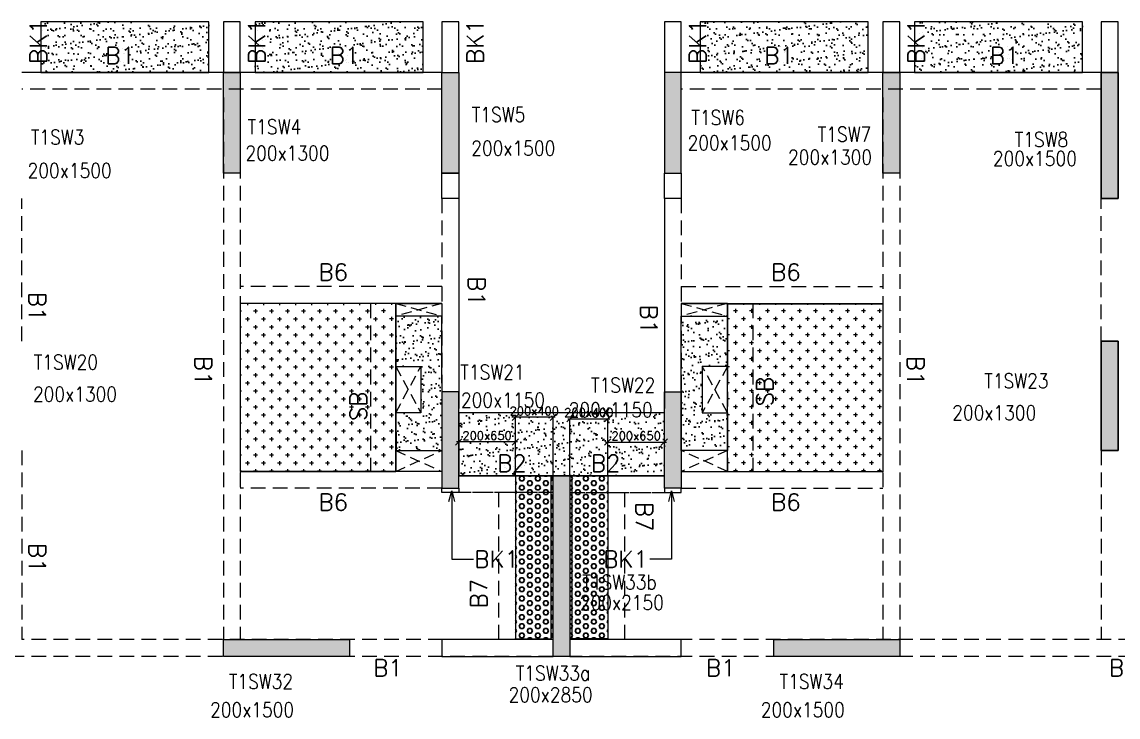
# Model space of a CAD drawing. Header units: millimetres. Extents: x 1078357 to 2594950, y -5122486 to -4636555.
# Drawn here: x 1474899 to 1487949, y -4661730 to -4653458 of the extents above; entities that cross this region are included whole.
import ezdxf

# ---------------------------------------------------------------- set-up
doc = ezdxf.new("R2010")
doc.units = ezdxf.units.MM
doc.header["$PDMODE"] = 35
for name, pattern in [('CONTINOUS', [0]), ('HIDDEN', [0.375, 0.25, -0.125]), ('New Retail block$0$CONTINOUS', [0])]:
    doc.linetypes.add(name, pattern=pattern)
doc.layers.get('0').update_dxf_attribs({"lineweight": 0})
doc.layers.get('Defpoints').update_dxf_attribs({"lineweight": 0})
for name, color, linetype, lineweight in [('A-_ANOTDIMA_D-', 6, 'Continuous', 13), ('COL. NO.', 30, 'Continuous', 25), ('COL. SIZE', 7, 'Continuous', 25), ('DIM', 9, 'Continuous', 25), ('HATCH', 8, 'Continuous', 30)]:
    doc.layers.add(name, color=color, linetype=linetype, lineweight=lineweight)
for name, color, linetype in [('B-200x325', 201, 'HIDDEN'), ('B-200x400', 44, 'HIDDEN'), ('DROP SLAB', 8, 'Continuous'), ('NON STR. RCC WALL', 6, 'Continuous'), ('S-BEAM', 3, 'HIDDEN'), ('S-BEAM NO.', 6, 'Continuous'), ('S-COLUMN', 1, 'Continuous'), ('S-CUTOUT', 8, 'HIDDEN'), ('S-SLAB-PROJECTION', 54, 'New Retail block$0$CONTINOUS'), ('SLAB FOLD', 8, 'Continuous')]:
    doc.layers.add(name, color=color, linetype=linetype)
doc.styles.add('Roman', font='romans')
doc.styles.add('ROMANS', font='romans.shx', dxfattribs={"width": 0.85})
doc.dimstyles.new('HARESH', dxfattribs={"dimtxt": 150, "dimasz": 75, "dimexe": 0, "dimexo": 0, "dimgap": 25, "dimtad": 1, "dimdec": 0, "dimdsep": 46, "dimtxsty": 'Roman', "dimblk": 'OBLIQUE', "dimcen": 225, "dimdle": 25, "dimclrd": 2, "dimclre": 2, "dimclrt": 7, "dimadec": 8, "dimazin": 1, "dimtfac": 1, "dimtdec": 0, "dimtmove": 0, "dimatfit": 0, "dimfxl": 1, "dimlwd": -1, "dimlwe": -1, "dimarcsym": 0})
pattern_1 = [(180, (1472199.53, -4472052.85), (-7e-15, -54.992613), [31.75, -63.5]), (300, (1472199.53, -4472052.85), (47.625, 27.496307), [31.75, -63.5]), (240, (1472167.78, -4472052.85), (47.625, -27.496307), [31.75, -63.5])]
pattern_2 = [(180.03079016, (-2892142.08, 14067667.74), (-95.1987999, -95.3011726), [47.625, -142.875]), (270.03079016, (-2892165.9, 14067691.54), (95.3011726, -95.1987999), [47.625, -142.875])]

# ---------------------------------------------------------------- blocks, each defined once
blk = doc.blocks.new('_Oblique')
at = {"color": 0, "linetype": 'ByBlock', "lineweight": -2}
blk.add_line((-0.5, -0.5), (0.5, 0.5), dxfattribs=at)
blk = doc.blocks.new('*D1191')
at = {"layer": 'Defpoints', "color": 0, "ltscale": 700, "transparency": 16777216}
for p in [(1480774, -4658163), (1480774, -4658858, 0), (1481224, -4658858, 0)]:
    blk.add_point(p, dxfattribs=at)
at = {"layer": 'DIM', "color": 2, "ltscale": 700, "transparency": 16777216}
for p, q in [((1481249, -4658163), (1480749, -4658163)), ((1480774, -4658858), (1480774, -4658163)), ((1481224, -4658858), (1481224, -4658163))]:
    blk.add_line(p, q, dxfattribs=at)
at = {"layer": 'DIM', "color": 2, "ltscale": 700, "transparency": 16777216, "xscale": 75, "yscale": 75, "zscale": 75, "rotation": 180}
blk.add_blockref('_Oblique', (1480774, -4658163), dxfattribs=at)
at = {"layer": 'DIM', "color": 2, "ltscale": 700, "transparency": 16777216, "xscale": 75, "yscale": 75, "zscale": 75}
blk.add_blockref('_Oblique', (1481224, -4658163), dxfattribs=at)
at = {"layer": 'DIM', "color": 7, "ltscale": 700, "transparency": 16777216, "insert": (1480999, -4658088), "char_height": 150, "attachment_point": 5, "style": 'Roman'}
blk.add_mtext('{\\H0.666667x;200x400}', dxfattribs=at)
blk = doc.blocks.new('*D1192')
at = {"layer": 'Defpoints', "color": 0, "ltscale": 700, "transparency": 16777216}
for p in [(1480100, -4658456), (1480100, -4658858, 0), (1480774, -4658858, 0)]:
    blk.add_point(p, dxfattribs=at)
at = {"layer": 'DIM', "color": 2, "ltscale": 700, "transparency": 16777216}
for p, q in [((1480799, -4658456), (1480075, -4658456)), ((1480100, -4658858), (1480100, -4658456)), ((1480774, -4658858), (1480774, -4658456))]:
    blk.add_line(p, q, dxfattribs=at)
at = {"layer": 'DIM', "color": 2, "ltscale": 700, "transparency": 16777216, "xscale": 75, "yscale": 75, "zscale": 75, "rotation": 180}
blk.add_blockref('_Oblique', (1480100, -4658456), dxfattribs=at)
at = {"layer": 'DIM', "color": 2, "ltscale": 700, "transparency": 16777216, "xscale": 75, "yscale": 75, "zscale": 75}
blk.add_blockref('_Oblique', (1480774, -4658456), dxfattribs=at)
at = {"layer": 'DIM', "color": 7, "ltscale": 700, "transparency": 16777216, "insert": (1480437, -4658381), "char_height": 150, "attachment_point": 5, "style": 'Roman'}
blk.add_mtext('{\\H0.666667x;200x650}', dxfattribs=at)
blk = doc.blocks.new('*D1193')
at = {"layer": 'Defpoints', "color": 0, "ltscale": 700, "transparency": 16777216}
for p in [(1481874, -4658181), (1481424, -4658858, 0), (1481874, -4658858, 0)]:
    blk.add_point(p, dxfattribs=at)
at = {"layer": 'DIM', "color": 2, "ltscale": 700, "transparency": 16777216}
for p, q in [((1481399, -4658181), (1481899, -4658181)), ((1481424, -4658858), (1481424, -4658181)), ((1481874, -4658858), (1481874, -4658181))]:
    blk.add_line(p, q, dxfattribs=at)
at = {"layer": 'DIM', "color": 2, "ltscale": 700, "transparency": 16777216, "xscale": 75, "yscale": 75, "zscale": 75, "rotation": 180}
blk.add_blockref('_Oblique', (1481424, -4658181), dxfattribs=at)
at = {"layer": 'DIM', "color": 2, "ltscale": 700, "transparency": 16777216, "xscale": 75, "yscale": 75, "zscale": 75}
blk.add_blockref('_Oblique', (1481874, -4658181), dxfattribs=at)
at = {"layer": 'DIM', "color": 7, "ltscale": 700, "transparency": 16777216, "insert": (1481649, -4658106), "char_height": 150, "attachment_point": 5, "style": 'Roman'}
blk.add_mtext('{\\H0.666667x;200x400}', dxfattribs=at)
blk = doc.blocks.new('*D1194')
at = {"layer": 'Defpoints', "color": 0, "ltscale": 700, "transparency": 16777216}
for p in [(1482549, -4658458), (1481874, -4658858, 0), (1482549, -4658858, 0)]:
    blk.add_point(p, dxfattribs=at)
at = {"layer": 'DIM', "color": 2, "ltscale": 700, "transparency": 16777216}
for p, q in [((1481849, -4658458), (1482574, -4658458)), ((1481874, -4658858), (1481874, -4658458)), ((1482549, -4658858), (1482549, -4658458))]:
    blk.add_line(p, q, dxfattribs=at)
at = {"layer": 'DIM', "color": 2, "ltscale": 700, "transparency": 16777216, "xscale": 75, "yscale": 75, "zscale": 75, "rotation": 180}
blk.add_blockref('_Oblique', (1481874, -4658458), dxfattribs=at)
at = {"layer": 'DIM', "color": 2, "ltscale": 700, "transparency": 16777216, "xscale": 75, "yscale": 75, "zscale": 75}
blk.add_blockref('_Oblique', (1482549, -4658458), dxfattribs=at)
at = {"layer": 'DIM', "color": 7, "ltscale": 700, "transparency": 16777216, "insert": (1482212, -4658383), "char_height": 150, "attachment_point": 5, "style": 'Roman'}
blk.add_mtext('{\\H0.666667x;200x650}', dxfattribs=at)
blk = doc.blocks.new('G$CD63B60BD')
at = {"layer": 'COL. NO.', "linetype": 'Continuous', "style": 'ROMANS', "width": 0.85}
for s, p in [('T1SW5', (10755, 15309, -320)), ('T1SW6', (13370, 15274, -320)), ('T1SW4', (8087, 15164, -320)), ('T1SW3', (5506, 15043, -320)), ('T1SW7', (14874, 15075, -320)), ('T1SW8', (17219, 15013, -320)), ('T1SW20', (5541, 12365, -320)), ('T1SW21', (10619, 12246, -320)), ('T1SW23', (16857, 12140, -320)), ('T1SW22', (12175, 12089, -320)), ('T1SW33b', (12071, 9747, -320)), ('T1SW33a', (11279, 8664, -320)), ('T1SW32', (7863, 8565, -320)), ('T1SW34', (14420, 8565, -320))]:
    blk.add_text(s, height=175, dxfattribs=at).set_placement(p)
at = {"layer": 'COL. SIZE', "linetype": 'Continuous', "style": 'ROMANS', "width": 0.85}
for s, p in [('200x1500', (13325, 14973, -320)), ('200x1300', (8061, 14851, -320)), ('200x1500', (10749, 14909, -320)), ('200x1300', (14521, 14802, -320)), ('200x1500', (16959, 14786, -320)), ('200x1500', (5468, 14643, -320)), ('200x1300', (5532, 11983, -320)), ('200x1150', (10627, 11913, -320)), ('200x1150', (11910, 11797, -320)), ('200x1300', (16475, 11761, -320)), ('200x2150', (12042, 9502, -320)), ('200x2850', (11194, 8406, -320)), ('200x1500', (7640, 8228, -320)), ('200x1500', (14196, 8228, -320))]:
    blk.add_text(s, height=175, dxfattribs=at).set_placement(p)

msp = doc.modelspace()

# ---------------------------------------------------------------- hatches: boundary and pattern name
at = {"layer": 'DROP SLAB'}
h = msp.add_hatch(dxfattribs=at)
h.set_pattern_fill('CROSS', color=8, scale=15, angle=179.96921)
h.set_pattern_definition(pattern_2)
h.paths.add_polyline_path([(1479349.3, -4656808.1), (1477499.3, -4656808.1), (1477499.3, -4658807.9), (1479349.3, -4658807.9)])
h = msp.add_hatch(dxfattribs=at)
h.set_pattern_fill('CROSS', color=8, scale=15, angle=0.03079)
h.set_pattern_definition(pattern_2)
h.paths.add_polyline_path([(1483299.4, -4656810.7), (1485149.4, -4656810.7), (1485149.4, -4658810.5), (1483299.4, -4658810.5)])
at = {"layer": 'HATCH'}
h = msp.add_hatch(dxfattribs=at)
h.set_pattern_fill('AR-SAND', color=8, scale=3, angle=179.97015)
h.set_pattern_definition([(37.4701541, (-1362883.95, 9333512.38), (-4.7236114, 146.8264517), [0, -115.824, 0, -129.54, 0, -123.825]), (7.4701541, (-1362883.95, 9333512.38), (134.9689868, 214.9772528), [0, -62.484, 0, -104.394, 0, -40.005]), (327.4701541, (-1362977.68, 9333512.43), (237.2979035, 0.3075449), [0, -38.1, 0, -137.16, 0, -179.07]), (317.4701541, (-1362977.68, 9333512.43), (229.1017424, 66.759465), [0, -19.05, 0, -89.916, 0, -102.87])])
h.paths.add_polyline_path([(1477124.6, -4653457.9), (1475124.6, -4653457.9), (1475124.6, -4654057.9), (1477124.6, -4654057.9)])
h = msp.add_hatch(dxfattribs=at)
h.set_pattern_fill('AR-SAND', color=8, scale=3, angle=179.97015)
h.set_pattern_definition([(37.4701541, (-1365433.95, 9333512.38), (-4.7236114, 146.8264517), [0, -115.824, 0, -129.54, 0, -123.825]), (7.4701541, (-1365433.95, 9333512.38), (134.9689868, 214.9772528), [0, -62.484, 0, -104.394, 0, -40.005]), (327.4701541, (-1365527.68, 9333512.43), (237.2979035, 0.3075449), [0, -38.1, 0, -137.16, 0, -179.07]), (317.4701541, (-1365527.68, 9333512.43), (229.1017424, 66.759465), [0, -19.05, 0, -89.916, 0, -102.87])])
h.paths.add_polyline_path([(1479674.6, -4653457.9), (1477674.6, -4653457.9), (1477674.6, -4654057.9), (1479674.6, -4654057.9)])
h = msp.add_hatch(dxfattribs=at)
h.set_pattern_fill('AR-SAND', color=8, scale=3, angle=179.97015)
h.set_pattern_definition([(37.4701541, (-1370733.95, 9333512.38), (-4.7236114, 146.8264517), [0, -115.824, 0, -129.54, 0, -123.825]), (7.4701541, (-1370733.95, 9333512.38), (134.9689868, 214.9772528), [0, -62.484, 0, -104.394, 0, -40.005]), (327.4701541, (-1370827.68, 9333512.43), (237.2979035, 0.3075449), [0, -38.1, 0, -137.16, 0, -179.07]), (317.4701541, (-1370827.68, 9333512.43), (229.1017424, 66.759465), [0, -19.05, 0, -89.916, 0, -102.87])])
h.paths.add_polyline_path([(1484974.6, -4653457.9), (1482974.6, -4653457.9), (1482974.6, -4654057.9), (1484974.6, -4654057.9)])
h = msp.add_hatch(dxfattribs=at)
h.set_pattern_fill('AR-SAND', color=8, scale=3, angle=179.97015)
h.set_pattern_definition([(37.4701541, (-1373283.95, 9333512.38), (-4.7236114, 146.8264517), [0, -115.824, 0, -129.54, 0, -123.825]), (7.4701541, (-1373283.95, 9333512.38), (134.9689868, 214.9772528), [0, -62.484, 0, -104.394, 0, -40.005]), (327.4701541, (-1373377.68, 9333512.43), (237.2979035, 0.3075449), [0, -38.1, 0, -137.16, 0, -179.07]), (317.4701541, (-1373377.68, 9333512.43), (229.1017424, 66.759465), [0, -19.05, 0, -89.916, 0, -102.87])])
h.paths.add_polyline_path([(1487524.6, -4653457.9), (1485524.6, -4653457.9), (1485524.6, -4654057.9), (1487524.6, -4654057.9)])
h = msp.add_hatch(dxfattribs=at)
h.set_pattern_fill('AR-SAND', color=8, scale=3, angle=0.02985)
h.set_pattern_definition([(37.47015413, (-3552148.62, 18701587.64), (-4.72361136, 146.8264517), [0, -115.824, 0, -129.54, 0, -123.825]), (7.4701541, (-3552148.62, 18701587.64), (134.9689868, 214.9772528), [0, -62.484, 0, -104.394, 0, -40.005]), (327.4701541, (-3552242.34, 18701587.69), (237.2979035, 0.3075449), [0, -38.1, 0, -137.16, 0, -179.07]), (317.4701541, (-3552242.34, 18701587.7), (229.1017424, 66.759465), [0, -19.05, 0, -89.916, 0, -102.87])])
h.paths.add_polyline_path([(1479899.4, -4656957.9), (1479349.4, -4656957.9), (1479349.4, -4657557.9), (1479649.5, -4657557.9), (1479649.4, -4658107.9), (1479349.3, -4658107.8), (1479356.9, -4658557.9), (1479903.1, -4658557.9)])
h = msp.add_hatch(dxfattribs=at)
h.set_pattern_fill('AR-SAND', color=8, scale=3, angle=179.97015)
h.set_pattern_definition([(37.47015413, (-3552133.61, 18701550.77), (-4.72361136, 146.8264517), [0, -115.824, 0, -129.54, 0, -123.825]), (7.4701541, (-3552133.61, 18701550.77), (134.9689868, 214.9772528), [0, -62.484, 0, -104.394, 0, -40.005]), (327.4701541, (-3552227.34, 18701550.82), (237.2979035, 0.3075449), [0, -38.1, 0, -137.16, 0, -179.07]), (317.4701541, (-3552227.34, 18701550.82), (229.1017424, 66.759465), [0, -19.05, 0, -89.916, 0, -102.87])])
h.paths.add_polyline_path([(1482749.3, -4656957.9), (1483299.3, -4656957.9), (1483299.3, -4657557.9), (1482999.4, -4657557.9), (1482999.4, -4658107.9), (1483299.3, -4658107.8), (1483299.3, -4658557.9), (1482749.4, -4658557.9)])
h = msp.add_hatch(dxfattribs=at)
h.set_pattern_fill('AR-SAND', color=8, scale=3, angle=179.97015)
h.set_pattern_definition([(37.4701541, (-2462658.58, 14017531.56), (-4.72361136, 146.8264517), [0, -115.824, 0, -129.54, 0, -123.825]), (7.4701541, (-2462658.58, 14017531.56), (134.9689868, 214.9772528), [0, -62.484, 0, -104.394, 0, -40.005]), (327.4701541, (-2462752.3, 14017531.61), (237.2979035, 0.3075449), [0, -38.1, 0, -137.16, 0, -179.07]), (317.4701541, (-2462752.3, 14017531.61), (229.1017424, 66.759465), [0, -19.05, 0, -89.916, 0, -102.87])])
h.paths.add_polyline_path([(1482549.4, -4658107.8), (1480099.4, -4658107.8), (1480099.7, -4658857.8), (1482549.7, -4658857.8)])
h = msp.add_hatch(dxfattribs=at)
h.set_pattern_fill('AR-SAND', color=8, scale=3, angle=179.97015)
h.set_pattern_definition([(37.4701541, (-2462658.67, 14017531.56), (-4.72361136, 146.8264517), [0, -115.824, 0, -129.54, 0, -123.825]), (7.4701541, (-2462658.67, 14017531.56), (134.9689868, 214.9772528), [0, -62.484, 0, -104.394, 0, -40.005]), (327.4701541, (-2462752.39, 14017531.61), (237.2979035, 0.3075449), [0, -38.1, 0, -137.16, 0, -179.07]), (317.4701541, (-2462752.4, 14017531.61), (229.1017424, 66.759465), [0, -19.05, 0, -89.916, 0, -102.87])])
h.paths.add_polyline_path([(1482549.6, -4658257.9), (1480099.6, -4658257.9), (1480099.6, -4658857.8), (1482549.6, -4658857.8)])
at = {"layer": 'HATCH', "ltscale": 1000}
h = msp.add_hatch(dxfattribs=at)
h.set_pattern_fill('HEX', color=8, scale=10, angle=180)
h.set_pattern_definition(pattern_1)
h.paths.add_polyline_path([(1481224.4, -4660797.2), (1480774.4, -4660797.2), (1480774.4, -4658857.9), (1481224.4, -4658857.9)])
h = msp.add_hatch(dxfattribs=at)
h.set_pattern_fill('HEX', color=8, scale=10, angle=180)
h.set_pattern_definition(pattern_1)
h.paths.add_polyline_path([(1481424.7, -4660797.2), (1481874.7, -4660797.2), (1481874.7, -4658857.9), (1481424.7, -4658857.9)])
at = {"layer": 'S-COLUMN', "lineweight": 25}
h = msp.add_hatch(color=1, dxfattribs=at)
h.dxf.hatch_style = 1
h.paths.add_polyline_path([(1477299.4, -4655257.9), (1477499.4, -4655257.9), (1477499.4, -4654057.9), (1477299.4, -4654057.9)])
at = {"layer": 'S-COLUMN', "lineweight": 25, "extrusion": (-1.00316e-06, 2.11765e-11, 1)}
h = msp.add_hatch(color=1, dxfattribs=at)
h.dxf.hatch_style = 1
h.paths.add_polyline_path([(1479899.4, -4654057.9), (1480099.4, -4654057.9), (1480099.4, -4655257.9), (1479899.4, -4655257.9)])
at = {"layer": 'S-COLUMN', "lineweight": 25, "extrusion": (1.00316e-06, 1.91639e-11, 1)}
h = msp.add_hatch(color=1, dxfattribs=at)
h.dxf.hatch_style = 1
h.paths.add_polyline_path([(1482749.4, -4654057.9), (1482549.4, -4654057.9), (1482549.4, -4655257.9), (1482749.4, -4655257.9)])
at = {"layer": 'S-COLUMN', "lineweight": 25}
h = msp.add_hatch(color=1, dxfattribs=at)
h.dxf.hatch_style = 1
h.paths.add_polyline_path([(1485149.4, -4655257.9), (1485349.4, -4655257.9), (1485349.4, -4654057.9), (1485149.4, -4654057.9)])
at = {"layer": 'S-COLUMN', "lineweight": 25, "extrusion": (1.00316e-06, 1.91639e-11, 1)}
h = msp.add_hatch(color=1, dxfattribs=at)
h.dxf.hatch_style = 1
h.paths.add_polyline_path([(1487949.4, -4654057.9), (1487749.4, -4654057.9), (1487749.4, -4655557.9), (1487949.4, -4655557.9)])
at = {"layer": 'S-COLUMN', "lineweight": 25, "extrusion": (-1.00316e-06, 2.11765e-11, 1)}
h = msp.add_hatch(color=1, dxfattribs=at)
h.dxf.hatch_style = 1
h.paths.add_polyline_path([(1487749.4, -4654057.9), (1487949.4, -4654057.9), (1487949.4, -4655557.9), (1487749.4, -4655557.9)])
at = {"layer": 'S-COLUMN', "lineweight": 25, "extrusion": (1.00316e-06, 1.91639e-11, 1)}
h = msp.add_hatch(color=1, dxfattribs=at)
h.dxf.hatch_style = 1
h.paths.add_polyline_path([(1487949.4, -4658557.9), (1487749.4, -4658557.9), (1487749.4, -4657257.9), (1487949.4, -4657257.9)])
at = {"layer": 'S-COLUMN', "lineweight": 25, "extrusion": (-1.00316e-06, 2.11765e-11, 1)}
h = msp.add_hatch(color=1, dxfattribs=at)
h.dxf.hatch_style = 1
h.paths.add_polyline_path([(1487749.4, -4658557.9), (1487949.4, -4658557.9), (1487949.4, -4657257.9), (1487749.4, -4657257.9)])
h = msp.add_hatch(color=1, dxfattribs=at)
h.dxf.hatch_style = 1
h.paths.add_polyline_path([(1479899.4, -4659007.9), (1480099.4, -4659007.9), (1480099.4, -4657857.9), (1479899.4, -4657857.9)])
at = {"layer": 'S-COLUMN', "lineweight": 25, "extrusion": (1.00316e-06, 1.91639e-11, 1)}
h = msp.add_hatch(color=1, dxfattribs=at)
h.dxf.hatch_style = 1
h.paths.add_polyline_path([(1482749.4, -4659007.9), (1482549.4, -4659007.9), (1482549.4, -4657857.9), (1482749.4, -4657857.9)])
at = {"layer": 'S-COLUMN', "lineweight": 25}
h = msp.add_hatch(color=1, dxfattribs=at)
h.dxf.hatch_style = 1
h.paths.add_polyline_path([(1481224.4, -4658857.9), (1481424.4, -4658857.9), (1481424.4, -4661007.9), (1481224.4, -4661007.9)])
h = msp.add_hatch(color=1, dxfattribs=at)
h.dxf.hatch_style = 1
h.paths.add_polyline_path([(1477299.4, -4660807.9), (1478799.4, -4660807.9), (1478799.4, -4661007.9), (1477299.4, -4661007.9)])
h = msp.add_hatch(color=1, dxfattribs=at)
h.dxf.hatch_style = 1
h.paths.add_polyline_path([(1483849.4, -4660807.9), (1485349.4, -4660807.9), (1485349.4, -4661007.9), (1483849.4, -4661007.9)])

# ---------------------------------------------------------------- linework, layer by layer
at = {"layer": 'B-200x400', "linetype": 'Continuous', "ltscale": 500}
for p, q in [((1481224.3, -4658857.9, 0), (1480774.2, -4658857.9, 0)), ((1481874.5, -4658857.9, 0), (1481424.4, -4658857.9, 0))]:
    msp.add_line(p, q, dxfattribs=at)
at = {"layer": 'B-200x400', "linetype": 'HIDDEN', "ltscale": 500}
for p, q in [((1481224.4, -4659057.9, 0), (1480774.2, -4659057.9, 0)), ((1481424.4, -4659057.9, 0), (1481874.5, -4659057.9, 0))]:
    msp.add_line(p, q, dxfattribs=at)
at = {"layer": 'DROP SLAB', "color": 3, "linetype": 'CONTINOUS', "ltscale": 500, "elevation": 0}
for points in [[(1479349.3, -4656808.1), (1477499.3, -4656808.1), (1477499.3, -4658807.9), (1479349.3, -4658807.9)], [(1479349.4, -4656808.1), (1479899.4, -4656808.1), (1479899.4, -4656957.9), (1479349.4, -4656957.9)], [(1483299.4, -4656808.1), (1482749.4, -4656808.1), (1482749.4, -4656957.9), (1483299.4, -4656957.9)], [(1483299.4, -4656810.7), (1485149.4, -4656810.7), (1485149.4, -4658810.5), (1483299.4, -4658810.5)], [(1479349.4, -4657557.9), (1479649.4, -4657557.9), (1479649.4, -4658107.9), (1479349.4, -4658107.9)], [(1483299.4, -4657557.9), (1482999.4, -4657557.9), (1482999.4, -4658107.9), (1483299.4, -4658107.9)], [(1479349.4, -4658557.9), (1479899.2, -4658557.9), (1479899.2, -4658807.9), (1479349.4, -4658807.9)], [(1483299.4, -4658557.9), (1482749.5, -4658557.9), (1482749.5, -4658807.9), (1483299.4, -4658807.9)]]:
    msp.add_lwpolyline(points, close=True, dxfattribs=at)
at = {"layer": 'NON STR. RCC WALL', "elevation": 0}
for points in [[(1480099.4, -4655257.9), (1480099.4, -4655557.9), (1479899.5, -4655557.9), (1479899.5, -4655257.9)], [(1482749.3, -4655257.9), (1482749.3, -4655557.9), (1482549.4, -4655557.9), (1482549.4, -4655257.9)], [(1481224.4, -4660808.4), (1479899.4, -4660808.2), (1479899.4, -4661007.6), (1481224.4, -4661007.9)], [(1482749.4, -4660808.4), (1481424.4, -4660808.2), (1481424.4, -4661007.6), (1482749.4, -4661007.9)]]:
    msp.add_lwpolyline(points, close=True, dxfattribs=at)
at = {"layer": 'S-BEAM', "linetype": 'CONTINOUS', "ltscale": 700}
for p, q in [((1477499.4, -4653457.9, 0), (1477299.4, -4653457.9, 0)), ((1477299.4, -4653457.9, 0), (1477299.4, -4654057.9)), ((1477499.4, -4654057.9), (1477499.4, -4653457.9, 0)), ((1480099.4, -4653457.8), (1479899.4, -4653457.8)), ((1479899.4, -4653457.8), (1479899.4, -4654057.8, 0)), ((1480099.4, -4654057.8, 0), (1480099.4, -4653457.8)), ((1482749.4, -4653457.9, 0), (1482549.4, -4653457.9, 0)), ((1482549.4, -4653457.9, 0), (1482549.4, -4654057.9)), ((1482749.4, -4654057.9), (1482749.4, -4653457.9, 0)), ((1485349.4, -4653457.8, 0), (1485149.4, -4653457.8, 0)), ((1485149.4, -4653457.8, 0), (1485149.4, -4654057.8)), ((1485349.4, -4654057.8), (1485349.4, -4653457.8, 0)), ((1487949.4, -4653457.8, 0), (1487749.4, -4653457.8, 0)), ((1487749.4, -4653457.8, 0), (1487749.4, -4654057.8, 0)), ((1487949.4, -4654057.8, 0), (1487949.4, -4653457.8, 0)), ((1479899.6, -4654057.9, 0), (1474899.6, -4654057.9, 0)), ((1487749.6, -4654057.9, 0), (1482749.6, -4654057.9, 0)), ((1480099.6, -4655557.8, 0), (1480099.6, -4658057.9, 0)), ((1482549.6, -4655557.8, 0), (1482549.6, -4658057.9, 0)), ((1480774.2, -4658857.9, 0), (1480099.4, -4658857.9, 0)), ((1482549.6, -4658857.8, 0), (1480099.6, -4658857.8, 0)), ((1482549.4, -4658857.9, 0), (1481874.5, -4658857.9, 0))]:
    msp.add_line(p, q, dxfattribs=at)
at = {"layer": 'S-BEAM', "linetype": 'HIDDEN', "ltscale": 700}
for p, q in [((1479899.6, -4654257.9, 0), (1474899.6, -4654257.9, 0)), ((1487749.6, -4654257.9, 0), (1482749.6, -4654257.9, 0)), ((1477299.6, -4654357.9, 0), (1477299.6, -4660807.8, 0)), ((1477499.6, -4654357.9, 0), (1477499.6, -4660807.8, 0)), ((1485149.6, -4654357.9, 0), (1485149.6, -4660807.8, 0)), ((1485349.6, -4654357.9, 0), (1485349.6, -4660807.8, 0)), ((1474899.6, -4657257.8, 0), (1474899.6, -4655557.8, 0)), ((1479899.6, -4655557.8, 0), (1479899.6, -4658057.9, 0)), ((1482749.6, -4655557.8, 0), (1482749.6, -4658057.9, 0)), ((1487749.6, -4657257.8, 0), (1487749.6, -4655557.8, 0)), ((1479049.3, -4656808.1, 0), (1479049.3, -4658807.9, 0)), ((1483299.2, -4656808.1, 0), (1483299.2, -4658807.9, 0)), ((1483599.2, -4656808.1, 0), (1483599.2, -4658807.9, 0)), ((1474899.6, -4658557.9, 0), (1474899.6, -4660807.8, 0)), ((1487749.6, -4658557.9, 0), (1487749.6, -4660807.8, 0)), ((1480774.2, -4659057.9, 0), (1480099.4, -4659057.9, 0)), ((1481224.6, -4659057.8, 0), (1480099.6, -4659057.8, 0)), ((1481424.6, -4659057.8, 0), (1482549.6, -4659057.8, 0)), ((1481874.5, -4659057.9, 0), (1482549.4, -4659057.9, 0)), ((1481224.4, -4660807.8, 0), (1474899.6, -4660807.8, 0)), ((1493643, -4660807.8, 0), (1481424.4, -4660807.8, 0)), ((1481224.4, -4661007.8, 0), (1472349.6, -4661007.8, 0)), ((1493643, -4661007.8, 0), (1481424.4, -4661007.8, 0))]:
    msp.add_line(p, q, dxfattribs=at)
at = {"layer": 'S-BEAM', "ltscale": 700}
for p, q in [((1479899.4, -4656608.1, 0), (1477499.4, -4656608.1, 0)), ((1482749.3, -4656608.1, 0), (1485149.3, -4656608.1, 0)), ((1479899.2, -4659007.9, 0), (1477499.4, -4659007.9, 0)), ((1480574.2, -4659057.9, 0), (1480574.2, -4660807.9)), ((1482074.5, -4659057.9, 0), (1482074.5, -4660807.9)), ((1482749.5, -4659007.9, 0), (1485149.3, -4659007.9, 0))]:
    msp.add_line(p, q, dxfattribs=at)
at = {"layer": 'S-BEAM', "linetype": 'Continuous', "ltscale": 700}
for p, q in [((1479899.4, -4656808.1, 0), (1477499.4, -4656808.1, 0)), ((1482749.3, -4656808.1, 0), (1485149.3, -4656808.1, 0)), ((1479899.2, -4658807.9, 0), (1477499.4, -4658807.9, 0)), ((1482749.5, -4658807.9, 0), (1485149.3, -4658807.9, 0)), ((1480774.2, -4659057.9, 0), (1480774.2, -4660797.2, 0)), ((1481874.5, -4659057.9, 0), (1481874.5, -4660797.2, 0))]:
    msp.add_line(p, q, dxfattribs=at)
at = {"layer": 'S-BEAM', "linetype": 'ByBlock', "ltscale": 700}
msp.add_line((1479349.3, -4656808.1, 0), (1479349.3, -4658807.9, 0), dxfattribs=at)
at = {"layer": 'S-BEAM', "linetype": 'Continuous', "ltscale": 700, "elevation": 0}
for points in [[(1479899.6, -4659007.9), (1480099.6, -4659007.9), (1480099.6, -4659058.1), (1479899.6, -4659058.1)], [(1482749.7, -4659007.9), (1482549.7, -4659007.9), (1482549.7, -4659058.1), (1482749.7, -4659058.1)]]:
    msp.add_lwpolyline(points, close=True, dxfattribs=at)
at = {"layer": 'S-COLUMN', "color": 1, "lineweight": 25, "elevation": 0}
for points in [[(1477299.4, -4654057.9), (1477499.4, -4654057.9), (1477499.4, -4655257.9), (1477299.4, -4655257.9)], [(1485149.4, -4654057.9), (1485349.4, -4654057.9), (1485349.4, -4655257.9), (1485149.4, -4655257.9)], [(1481224.4, -4658857.9), (1481424.4, -4658857.9), (1481424.4, -4661007.9), (1481224.4, -4661007.9)], [(1477299.4, -4660807.9), (1478799.4, -4660807.9), (1478799.4, -4661007.9), (1477299.4, -4661007.9)], [(1483849.4, -4660807.9), (1485349.4, -4660807.9), (1485349.4, -4661007.9), (1483849.4, -4661007.9)]]:
    msp.add_lwpolyline(points, close=True, dxfattribs=at)
at = {"layer": 'S-COLUMN', "color": 1, "lineweight": 25, "extrusion": (-1.00316e-06, 2.11765e-11, 1), "elevation": -1.5}
for points in [[(1479899.4, -4654057.9), (1480099.4, -4654057.9), (1480099.4, -4655257.9), (1479899.4, -4655257.9)], [(1487749.4, -4654057.9), (1487949.4, -4654057.9), (1487949.4, -4655557.9), (1487749.4, -4655557.9)], [(1487749.4, -4658557.9), (1487949.4, -4658557.9), (1487949.4, -4657257.9), (1487749.4, -4657257.9)], [(1479899.4, -4659007.9), (1480099.4, -4659007.9), (1480099.4, -4657857.9), (1479899.4, -4657857.9)]]:
    msp.add_lwpolyline(points, close=True, dxfattribs=at)
at = {"layer": 'S-COLUMN', "color": 1, "lineweight": 25, "extrusion": (1.00316e-06, 1.91639e-11, 1), "elevation": 1.5}
for points in [[(1482749.4, -4654057.9), (1482549.4, -4654057.9), (1482549.4, -4655257.9), (1482749.4, -4655257.9)], [(1487949.4, -4654057.9), (1487749.4, -4654057.9), (1487749.4, -4655557.9), (1487949.4, -4655557.9)], [(1487949.4, -4658557.9), (1487749.4, -4658557.9), (1487749.4, -4657257.9), (1487949.4, -4657257.9)], [(1482749.4, -4659007.9), (1482549.4, -4659007.9), (1482549.4, -4657857.9), (1482749.4, -4657857.9)]]:
    msp.add_lwpolyline(points, close=True, dxfattribs=at)
at = {"layer": 'S-CUTOUT', "ltscale": 500}
for p, q in [((1479899.4, -4656808.1, 0), (1479349.3, -4656957.9)), ((1479349.4, -4656808.1, 0), (1479899.4, -4656957.8, 0)), ((1482749.4, -4656807.9), (1483299.4, -4656957.9, 0)), ((1483298.5, -4656808.1, 0), (1482749.4, -4656957.9, 0)), ((1479349.4, -4657557.9), (1479649.4, -4658107.9)), ((1479349.4, -4658107.9), (1479649.4, -4657557.9)), ((1483299.4, -4657557.9), (1482999.4, -4658107.9)), ((1483299.4, -4658107.9), (1482999.4, -4657557.9)), ((1479349.4, -4658557.9), (1479899.2, -4658807.9, 0)), ((1479349.4, -4658807.9, 0), (1479899.4, -4658557.9)), ((1483299.4, -4658807.9, 0), (1482749.4, -4658557.9)), ((1483299.4, -4658557.9), (1482749.5, -4658807.9, 0))]:
    msp.add_line(p, q, dxfattribs=at)
at = {"layer": 'S-SLAB-PROJECTION', "elevation": 0}
for points in [[(1477124.6, -4653457.9), (1475124.6, -4653457.9), (1475124.6, -4654057.9), (1477124.6, -4654057.9)], [(1479674.6, -4653457.9), (1477674.6, -4653457.9), (1477674.6, -4654057.9), (1479674.6, -4654057.9)], [(1484974.6, -4653457.9), (1482974.6, -4653457.9), (1482974.6, -4654057.9), (1484974.6, -4654057.9)], [(1487524.6, -4653457.9), (1485524.6, -4653457.9), (1485524.6, -4654057.9), (1487524.6, -4654057.9)], [(1482549.4, -4658107.8), (1480099.4, -4658107.8), (1480099.7, -4658857.8), (1482549.7, -4658857.8)]]:
    msp.add_lwpolyline(points, close=True, dxfattribs=at)
at = {"layer": 'SLAB FOLD', "color": 8, "ltscale": 1000, "elevation": 0}
for points in [[(1479899.4, -4656957.9), (1479349.4, -4656957.9), (1479349.4, -4657557.9), (1479649.5, -4657557.9), (1479649.4, -4658107.9), (1479349.3, -4658107.8), (1479356.9, -4658557.9), (1479903.1, -4658557.9), (1479899.4, -4656957.9)], [(1482749.3, -4656957.9), (1483299.3, -4656957.9), (1483299.3, -4657557.9), (1482999.4, -4657557.9), (1482999.4, -4658107.9), (1483299.3, -4658107.8), (1483299.3, -4658557.9), (1482749.4, -4658557.9), (1482749.3, -4656957.9)]]:
    msp.add_lwpolyline(points, dxfattribs=at)
for points in [[(1480774.2, -4660797.2), (1481199.5, -4660797.2), (1481199.5, -4658857.9), (1480774.2, -4658857.9)], [(1481874.5, -4660797.2), (1481449.2, -4660797.2), (1481449.2, -4658857.9), (1481874.5, -4658857.9)]]:
    msp.add_lwpolyline(points, close=True, dxfattribs=at)

# ---------------------------------------------------------------- block references
at = {"layer": 'A-_ANOTDIMA_D-', "color": 2, "ltscale": 700}
msp.add_blockref('G$CD63B60BD', (1469499.4, -4669957.9, 0), dxfattribs=at)

# ---------------------------------------------------------------- texts
at = {"layer": 'B-200x325', "linetype": 'Continuous', "ltscale": 700, "style": 'ROMANS'}
for rotation, p in [(0.00094, (1478429.9, -4656536, -2.7)), (359.99866, (1483818.8, -4656536, -2.7)), (0.00094, (1478429.9, -4659273.1, -2.7)), (359.99866, (1483818.8, -4659273.1, -2.7))]:
    msp.add_text('B6', height=200, rotation=rotation, dxfattribs=at).set_placement(p)
at = {"layer": 'S-BEAM NO.', "linetype": 'CONTINOUS', "ltscale": 700, "style": 'ROMANS'}
for p in [(1475195, -4653957.5, 50), (1477795, -4653957.5, 50), (1480395, -4653957.4, 50), (1483045, -4653957.5, 50), (1485645, -4653957.5, 50)]:
    msp.add_text('BK1', height=200, rotation=90, dxfattribs=at).set_placement(p)
at = {"layer": 'S-BEAM NO.', "linetype": 'HIDDEN', "ltscale": 500, "style": 'ROMANS'}
for rotation, p in [(359.99906, (1475893.2, -4653957.5, -2.7)), (359.99906, (1478564.1, -4653957.5, -2.7)), (359.99906, (1483739, -4653957.5, -2.7)), (359.99906, (1486423.1, -4653957.5, -2.7)), (269.99906, (1480213.9, -4656485.3, -2.7)), (269.99906, (1474982.8, -4656669.7, -2.7)), (269.99906, (1482263.5, -4656820, -2.7)), (269.99906, (1476959.1, -4657432.8, -2.7)), (269.99906, (1485440, -4657432.8, -2.7)), (269.99906, (1474982.8, -4659659.7, -2.7)), (359.99906, (1479080.9, -4661245.1, -2.7)), (359.99906, (1483043.3, -4661245.1, -2.7)), (359.99906, (1487840.2, -4661245, -2.7))]:
    msp.add_text('B1', height=200, rotation=rotation, dxfattribs=at).set_placement(p)
at = {"layer": 'S-BEAM NO.', "linetype": 'Continuous', "ltscale": 700, "style": 'ROMANS'}
for s, rotation, p in [('SB', 90.00094, (1483843.9, -4658032.2, -2.7)), ('SB', 90.00094, (1479004, -4658208.5, -2.7)), ('B7', 269.99866, (1482209.3, -4659170, -2.7)), ('BK1', 359.99906, (1480285.6, -4659951.8, -2.7)), ('BK1', 0.00094, (1481820.8, -4659951.8, -2.7)), ('B7', 90.00094, (1480439.4, -4660437.5, -2.7))]:
    msp.add_text(s, height=200, rotation=rotation, dxfattribs=at).set_placement(p)
at = {"layer": 'S-BEAM NO.', "linetype": 'Continuous', "ltscale": 500, "style": 'ROMANS'}
for p in [(1480557.6, -4658810.8, -2.7), (1481673.9, -4658810.8, -2.7)]:
    msp.add_text('B2', height=200, dxfattribs=at).set_placement(p)

# ---------------------------------------------------------------- dimensions: what is measured, and where the dimension line sits
at = {"layer": 'DIM', "ltscale": 700}
for base, p1, p2, picture, middle in [((1480774.2, -4658162.8, 0), (1481224.3, -4658857.9, 0), (1480774.2, -4658857.9, 0), '*D1191', (1480999.3, -4658162.8, 0)), ((1481874.5, -4658181.1, 0), (1481424.4, -4658857.9, 0), (1481874.5, -4658857.9, 0), '*D1193', (1481649.4, -4658181.1, 0))]:
    dim = msp.add_linear_dim(base=base, p1=p1, p2=p2, text='{\\H0.666667x;200x400}', dimstyle='HARESH', override={"dimtxsty": 'Roman'}, dxfattribs=at)
    dim.commit()
    dim.dimension.update_dxf_attribs({"geometry": picture, "text_midpoint": middle, "dimtype": 160})
for base, p1, p2, picture, middle in [((1480099.5, -4658455.8, 0), (1480774.2, -4658857.9, 0), (1480099.5, -4658857.9, 0), '*D1192', (1480436.9, -4658380.8, 0)), ((1482549.4, -4658457.8, 0), (1481874.5, -4658857.9, 0), (1482549.4, -4658857.9, 0), '*D1194', (1482211.9, -4658382.8, 0))]:
    dim = msp.add_linear_dim(base=base, p1=p1, p2=p2, text='{\\H0.666667x;200x650}', dimstyle='HARESH', override={"dimtxsty": 'Roman', "dimtmove": 1}, dxfattribs=at)
    dim.commit()
    dim.dimension.update_dxf_attribs({"geometry": picture, "text_midpoint": middle})

# ---------------------------------------------------------------- leaders
at = {"layer": 'S-BEAM NO.', "linetype": 'Continuous', "ltscale": 700}
for points in [[(1480016.1, -4659038.2, 0), (1480016.1, -4659849.6, 0), (1480274.9, -4659849.6, 0)], [(1482633.2, -4659038.2, 0), (1482633.2, -4659849.6, 0), (1482374.4, -4659849.6, 0)]]:
    msp.add_leader(points, dimstyle='HARESH', override={"dimasz": 125, "dimgap": 25, "dimtad": 0, "dimldrblk": 'Open30'}, dxfattribs=at)

doc.saveas('drawing.dxf')
